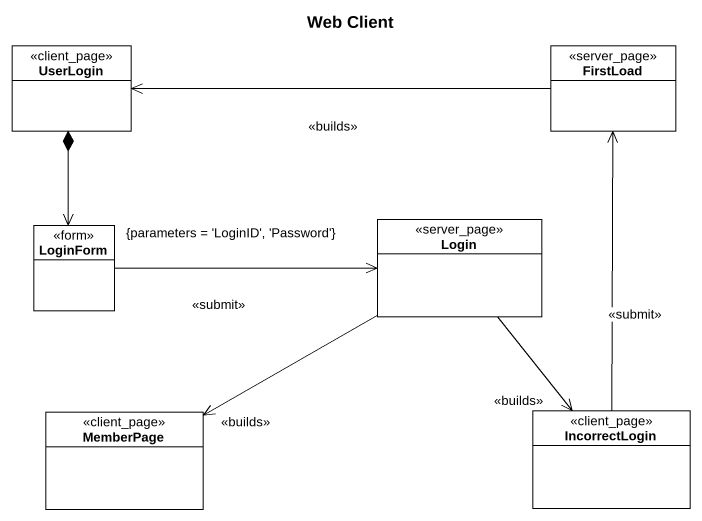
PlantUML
@startuml
title Web Client
hide circle
hide empty members
class UserLogin <<client_page>>
class FirstLoad <<server_page>>
class LoginForm <<form>>
class Login <<server_page>>
class MemberPage <<client_page>>
class IncorrectLogin <<client_page>>
UserLogin *--> LoginForm
FirstLoad -left-> UserLogin : <<builds>>
LoginForm -right-> Login : {parameters = 'LoginID', 'Password'}\n<<submit>>
Login -left-> MemberPage : <<builds>>
Login --> IncorrectLogin : <<builds>>
IncorrectLogin -up-> FirstLoad : <<submit>>
@enduml
